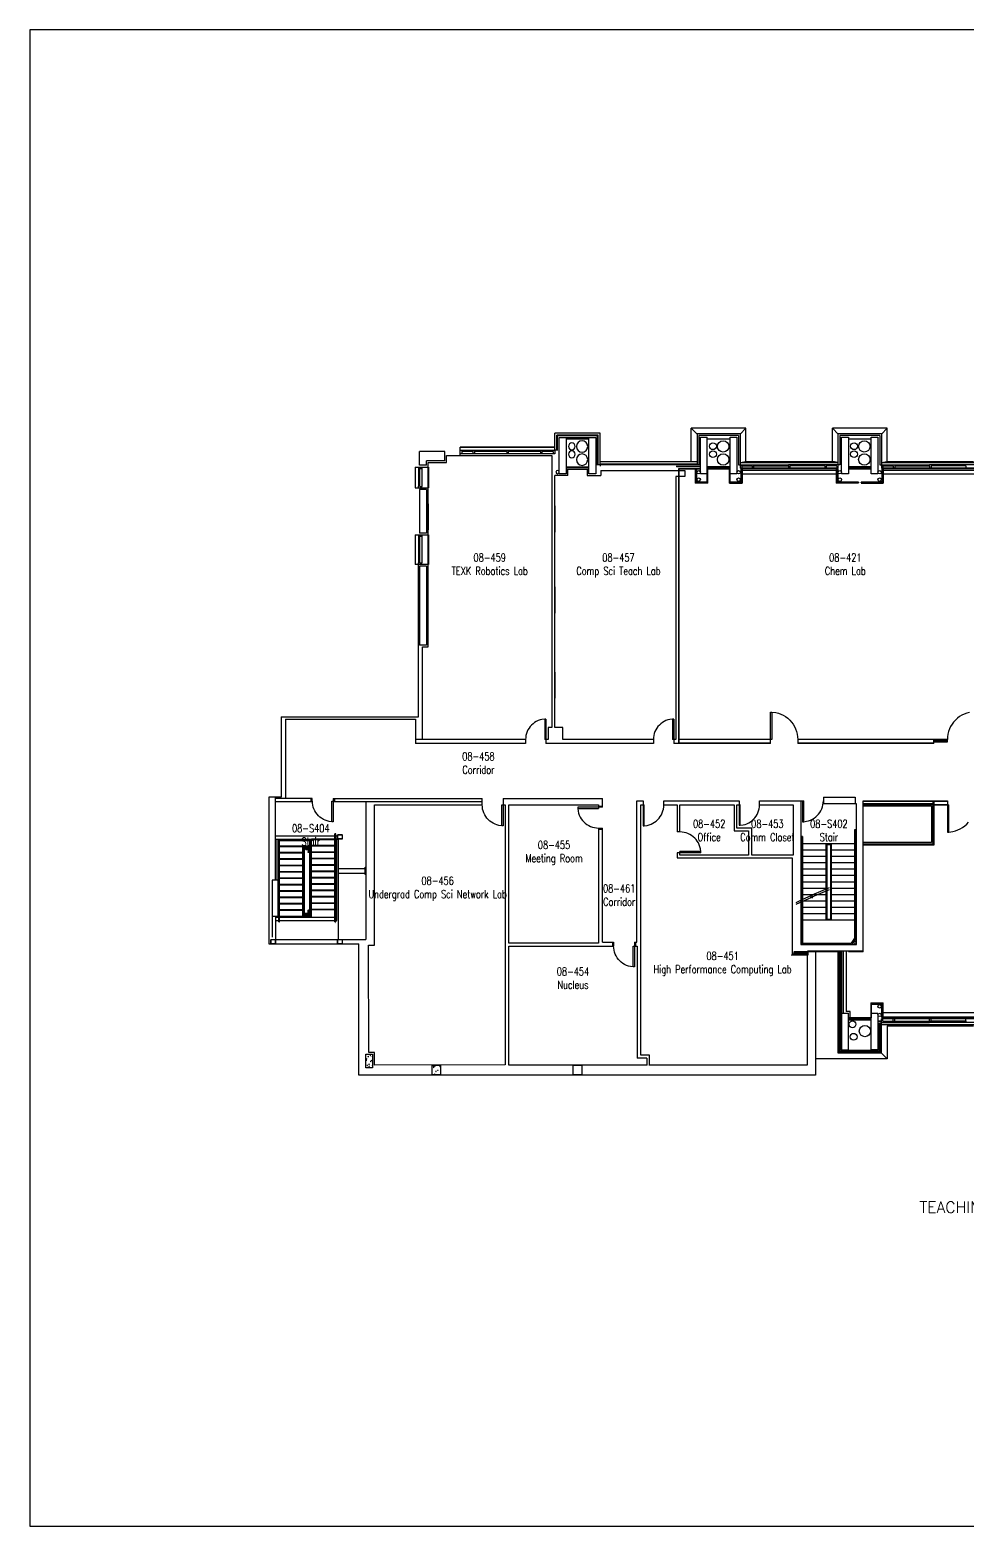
# Model space of a CAD drawing. Extents: x 11182 to 734459, y -1391328 to 152085.
# Drawn here: x 517676 to 558848, y -875369 to -809666 of the extents above; entities that cross this region are included whole.
import ezdxf
from ezdxf.enums import TextEntityAlignment as Align

# ---------------------------------------------------------------- set-up
doc = ezdxf.new("R2010")
doc.units = 0
doc.header["$LTSCALE"] = 500
doc.header["$MEASUREMENT"] = 0
doc.layers.add('0_Defpoints', color=106, linetype='CONTINUOUS', plot=False)
for name, color, linetype in [('0_room_data', 7, 'CONTINUOUS'), ('0_text', 7, 'CONTINUOUS'), ('1_Wall_Exist', 251, 'CONTINUOUS'), ('3_Text', 7, 'CONTINUOUS')]:
    doc.layers.add(name, color=color, linetype=linetype)
doc.styles.add('1_200', font='simplex.shx', dxfattribs={"width": 0.75, "height": 460})
doc.styles.get("Standard").update_dxf_attribs({"font": 'ROMANS', "height": 200})

# ---------------------------------------------------------------- blocks, each defined once
blk = doc.blocks.new('room_data')
at = {"layer": '3_Text', "style": '1_200', "width": 0.75}
for tag, p in [('ROOMNUM', (0, 0)), ('ROOMUSE', (0, -575))]:
    blk.add_attdef(tag, text='', height=345, dxfattribs=at).set_placement(p, align=Align.MIDDLE_CENTER)

msp = doc.modelspace()

# ---------------------------------------------------------------- linework, layer by layer
at = {"layer": '0_Defpoints'}
msp.add_lwpolyline([(517676, -809666), (517676, -875369), (619216, -875369), (619216, -809666)], close=True, dxfattribs=at)
at = {"layer": '1_Wall_Exist'}
for p, q in [((546733, -828617), (546733, -827162)), ((549133, -827162), (546733, -827162)), ((546733, -827162), (546983, -827412)), ((549133, -827162), (548883, -827412)), ((549133, -828617), (549133, -827162)), ((552933, -828617), (552933, -827162)), ((555333, -827162), (552933, -827162)), ((552933, -827162), (553183, -827412)), ((555333, -827162), (555083, -827412)), ((555333, -828617), (555333, -827162)), ((540733, -828131), (540733, -827372)), ((542733, -827372), (540733, -827372)), ((540823, -828110), (540823, -827462)), ((542643, -827462), (540823, -827462)), ((542608, -827487), (540858, -827487)), ((540858, -828135), (540858, -827487)), ((540933, -827562), (542533, -827562)), ((540933, -829162), (540933, -827562)), ((541233, -827562), (541233, -829162)), ((542233, -827637), (541233, -827637)), ((542233, -829162), (542233, -827562)), ((542533, -827562), (542533, -829162)), ((542608, -828777), (542608, -827487)), ((542643, -828752), (542643, -827462)), ((542733, -828771), (542733, -827372)), ((548883, -827405), (546983, -827405)), ((546983, -827405), (546983, -828765)), ((548808, -827480), (547058, -827480)), ((547058, -827480), (547058, -828765)), ((547133, -829155), (547133, -827555)), ((547133, -827555), (547433, -827555)), ((547433, -829553), (547433, -827555)), ((547433, -827630), (548433, -827630)), ((548433, -827555), (548733, -827555)), ((548433, -829553), (548433, -827555)), ((548733, -827555), (548733, -829155)), ((548808, -827480), (548808, -828765)), ((548883, -827405), (548883, -828917)), ((555083, -827405), (553183, -827405)), ((553183, -828917), (553183, -827405)), ((555008, -827480), (553258, -827480)), ((553258, -827480), (553258, -828765)), ((553333, -829155), (553333, -827555)), ((553333, -827555), (553633, -827555)), ((553633, -827555), (553633, -829155)), ((553633, -827630), (554633, -827630)), ((554633, -829155), (554633, -827555)), ((554633, -827555), (554933, -827555)), ((554933, -827555), (554933, -829155)), ((555008, -827480), (555008, -828765)), ((555083, -827405), (555083, -828917)), ((534798, -828784), (534798, -828184)), ((535898, -828184), (534798, -828184)), ((535898, -828584), (535898, -828184)), ((535975, -828661), (535975, -828362)), ((535975, -828362), (540609, -828362)), ((536583, -828368), (536583, -827984)), ((536583, -827984), (540733, -827984)), ((540733, -827994), (536583, -827994)), ((540667, -828131), (536583, -828131)), ((540733, -828283), (536583, -828283)), ((540609, -828368), (536583, -828368)), ((536649, -828131), (536649, -828283)), ((537149, -828156), (536649, -828156)), ((537149, -828181), (536649, -828181)), ((537149, -828283), (537149, -828131)), ((537214, -828131), (537214, -828283)), ((538624, -828156), (537214, -828156)), ((538624, -828181), (537214, -828181)), ((538624, -828194), (538624, -828131)), ((538627, -828194), (538624, -828194)), ((538627, -828194), (538627, -828283)), ((538690, -828131), (538690, -828283)), ((540101, -828156), (538690, -828156)), ((540101, -828181), (538690, -828181)), ((540099, -828156), (540101, -828143)), ((540101, -828194), (540099, -828181)), ((540101, -828194), (540101, -828131)), ((540104, -828194), (540101, -828194)), ((540104, -828194), (540104, -828283)), ((540167, -828131), (540167, -828283)), ((540667, -828156), (540167, -828156)), ((540667, -828181), (540167, -828181)), ((540609, -828362), (540609, -840300)), ((540665, -828156), (540667, -828143)), ((540667, -828194), (540665, -828181)), ((540667, -828194), (540667, -828131)), ((540733, -828131), (540667, -828131)), ((540670, -828194), (540667, -828194)), ((540670, -828194), (540670, -828283)), ((540733, -828110), (540823, -828110)), ((540733, -828131), (540733, -828283)), ((534598, -828861), (535175, -828861)), ((534598, -828861), (534598, -829775)), ((534608, -828861), (534608, -829775)), ((534745, -828861), (534745, -829708)), ((534808, -828927), (534745, -828927)), ((534770, -828927), (534770, -829708)), ((534795, -828927), (534795, -829708)), ((535098, -828784), (534798, -828784)), ((534808, -828924), (534808, -828927)), ((534808, -828924), (534897, -828924)), ((534897, -828861), (534897, -829711)), ((535898, -828584), (535098, -828584)), ((535098, -828784), (535098, -828584)), ((535174, -836755), (535175, -828661)), ((535174, -828861), (535174, -829775)), ((535175, -828661), (535975, -828661)), ((535180, -828861), (535175, -828861)), ((535180, -828861), (535180, -829775)), ((541233, -829162), (540933, -829162)), ((542233, -828862), (541233, -828862)), ((542233, -828887), (541233, -828887)), ((542233, -828951), (541233, -828951)), ((542233, -828967), (541233, -828967)), ((541306, -829235), (541306, -828967)), ((542160, -828967), (542160, -829235)), ((542533, -829162), (542233, -829162)), ((542643, -828752), (542733, -828752)), ((542733, -828619), (546980, -828619)), ((542733, -828719), (546980, -828719)), ((542733, -828744), (547133, -828744)), ((542734, -828771), (542734, -828824)), ((542765, -829008), (542765, -829235)), ((542765, -829008), (546443, -829008)), ((546073, -828819), (547133, -828819)), ((546089, -828835), (547133, -828835)), ((546181, -840999), (546181, -828927)), ((546181, -828927), (547133, -828927)), ((546197, -840999), (546197, -828943)), ((546197, -828943), (547133, -828943)), ((546443, -829008), (546443, -829279)), ((546901, -828944), (546901, -829572)), ((546920, -828944), (546920, -829553)), ((546920, -828944), (546920, -828985)), ((546942, -828944), (546920, -828944)), ((546942, -828985), (546920, -828985)), ((546923, -828947), (546923, -828982)), ((546939, -828947), (546923, -828947)), ((546939, -828982), (546923, -828982)), ((546935, -828951), (546935, -828953)), ((546935, -828951), (546939, -828951)), ((546935, -828953), (546942, -828953)), ((546935, -828976), (546942, -828976)), ((546935, -828976), (546935, -828978)), ((546935, -828978), (546939, -828978)), ((546939, -828951), (546939, -828947)), ((546939, -828978), (546939, -828982)), ((546942, -828944), (546942, -829530)), ((546942, -828953), (546942, -828944)), ((546942, -828976), (546942, -828985)), ((546964, -828944), (546964, -829530)), ((547058, -828765), (546983, -828765)), ((547433, -829155), (547133, -829155)), ((548433, -828855), (547433, -828855)), ((548433, -828880), (547433, -828880)), ((548433, -828944), (547433, -828944)), ((548433, -828960), (547433, -828960)), ((547452, -829572), (547452, -828960)), ((548414, -829572), (548414, -828960)), ((548733, -829155), (548433, -829155)), ((548808, -828765), (550999, -828765)), ((548883, -828667), (549133, -828617)), ((548883, -828667), (553183, -828667)), ((551001, -828917), (548883, -828917)), ((548902, -828944), (548902, -829530)), ((548924, -828944), (548924, -829530)), ((548924, -828944), (548946, -828944)), ((548924, -828953), (548924, -828944)), ((548931, -828953), (548924, -828953)), ((548924, -828976), (548924, -828985)), ((548931, -828976), (548924, -828976)), ((548924, -828985), (548946, -828985)), ((548927, -828947), (548944, -828947)), ((548927, -828951), (548927, -828947)), ((548931, -828951), (548927, -828951)), ((548931, -828978), (548927, -828978)), ((548927, -828978), (548927, -828982)), ((548927, -828982), (548944, -828982)), ((548931, -828951), (548931, -828953)), ((548931, -828976), (548931, -828978)), ((548944, -828947), (548944, -828982)), ((548946, -828790), (549402, -828790)), ((548946, -828815), (549402, -828815)), ((548946, -828828), (548946, -828917)), ((548946, -828828), (548949, -828828)), ((548946, -828944), (548946, -829553)), ((553120, -828944), (548946, -828944)), ((548946, -828944), (548946, -828985)), ((548946, -829001), (553120, -829001)), ((548949, -828828), (548949, -828765)), ((548952, -828790), (548949, -828777)), ((548949, -828828), (548952, -828815)), ((548965, -828944), (548965, -829572)), ((548965, -829155), (553101, -829155)), ((549133, -828617), (552933, -828617)), ((549399, -828790), (549402, -828777)), ((549402, -828828), (549399, -828815)), ((549402, -828828), (549402, -828765)), ((549404, -828828), (549402, -828828)), ((549404, -828828), (549404, -828917)), ((549468, -828765), (549468, -828917)), ((549468, -828790), (550999, -828790)), ((549468, -828815), (550999, -828815)), ((550996, -828790), (550999, -828777)), ((550999, -828828), (550996, -828815)), ((551065, -828765), (550999, -828765)), ((550999, -828828), (550999, -828765)), ((551002, -828828), (550999, -828828)), ((551002, -828828), (551002, -828917)), ((553183, -828917), (551002, -828917)), ((551065, -828765), (551065, -828917)), ((553258, -828765), (551067, -828765)), ((552596, -828790), (551067, -828790)), ((552596, -828815), (551067, -828815)), ((552594, -828790), (552596, -828777)), ((552596, -828828), (552594, -828815)), ((552596, -828828), (552596, -828765)), ((552599, -828828), (552596, -828828)), ((552599, -828828), (552599, -828917)), ((552662, -828765), (552662, -828917)), ((553117, -828790), (552662, -828790)), ((553117, -828815), (552662, -828815)), ((553183, -828667), (552933, -828617)), ((553101, -828944), (553101, -829572)), ((553115, -828790), (553117, -828777)), ((553117, -828828), (553115, -828815)), ((553117, -828828), (553117, -828765)), ((553120, -828828), (553117, -828828)), ((553120, -828828), (553120, -828917)), ((553120, -828944), (553120, -829553)), ((553142, -828944), (553120, -828944)), ((553120, -828944), (553120, -828985)), ((553142, -828985), (553120, -828985)), ((553139, -828947), (553123, -828947)), ((553123, -828947), (553123, -828982)), ((553139, -828982), (553123, -828982)), ((553135, -828951), (553139, -828951)), ((553135, -828951), (553135, -828953)), ((553135, -828953), (553142, -828953)), ((553135, -828976), (553142, -828976)), ((553135, -828976), (553135, -828978)), ((553135, -828978), (553139, -828978)), ((553139, -828951), (553139, -828947)), ((553139, -828978), (553139, -828982)), ((553142, -828944), (553142, -829530)), ((553142, -828953), (553142, -828944)), ((553142, -828976), (553142, -828985)), ((553164, -828944), (553164, -829530)), ((553633, -829155), (553333, -829155)), ((554633, -828855), (553633, -828855)), ((554633, -828880), (553633, -828880)), ((554633, -828944), (553633, -828944)), ((554633, -828960), (553633, -828960)), ((554933, -829155), (554633, -829155)), ((555008, -828765), (557199, -828765)), ((555083, -828667), (555333, -828617)), ((555083, -828667), (559383, -828667)), ((557201, -828917), (555083, -828917)), ((555102, -828944), (555102, -829530)), ((555124, -828944), (555124, -829530)), ((555124, -828953), (555124, -828944)), ((555124, -828944), (555146, -828944)), ((555131, -828953), (555124, -828953)), ((555124, -828976), (555124, -828985)), ((555131, -828976), (555124, -828976)), ((555124, -828985), (555146, -828985)), ((555127, -828947), (555144, -828947)), ((555127, -828951), (555127, -828947)), ((555131, -828951), (555127, -828951)), ((555131, -828978), (555127, -828978)), ((555127, -828978), (555127, -828982)), ((555127, -828982), (555144, -828982)), ((555131, -828951), (555131, -828953)), ((555131, -828976), (555131, -828978)), ((555144, -828947), (555144, -828982)), ((555146, -828790), (555602, -828790)), ((555146, -828815), (555602, -828815)), ((555146, -828828), (555146, -828917)), ((555146, -828828), (555149, -828828)), ((555146, -828944), (555146, -829553)), ((559320, -828944), (555146, -828944)), ((555146, -828944), (555146, -828985)), ((555146, -829001), (559320, -829001)), ((555149, -828828), (555149, -828765)), ((555152, -828790), (555149, -828777)), ((555149, -828828), (555152, -828815)), ((555165, -828944), (555165, -829572)), ((555165, -829155), (559301, -829155)), ((555333, -828617), (559133, -828617)), ((555599, -828790), (555602, -828777)), ((555602, -828828), (555599, -828815)), ((555602, -828828), (555602, -828765)), ((555604, -828828), (555602, -828828)), ((555604, -828828), (555604, -828917)), ((555668, -828765), (555668, -828917)), ((555668, -828790), (557199, -828790)), ((555668, -828815), (557199, -828815)), ((557196, -828790), (557199, -828777)), ((557199, -828828), (557196, -828815)), ((557265, -828765), (557199, -828765)), ((557199, -828828), (557199, -828765)), ((557202, -828828), (557199, -828828)), ((557202, -828828), (557202, -828917)), ((559383, -828917), (557202, -828917)), ((557265, -828765), (557265, -828917)), ((559458, -828765), (557267, -828765)), ((558796, -828790), (557267, -828790)), ((558796, -828815), (557267, -828815)), ((558794, -828790), (558796, -828777)), ((558796, -828828), (558794, -828815)), ((558796, -828828), (558796, -828765)), ((558799, -828828), (558796, -828828)), ((558799, -828828), (558799, -828917)), ((534598, -829775), (535180, -829775)), ((534744, -829774), (534744, -829708)), ((534808, -829708), (534744, -829708)), ((534746, -829774), (534898, -829774)), ((534808, -829711), (534808, -829708)), ((534808, -829711), (534896, -829711)), ((534896, -829774), (534896, -829711)), ((541306, -829235), (540733, -829235)), ((540733, -840300), (540735, -829235)), ((542160, -829235), (542765, -829235)), ((546443, -829279), (546060, -829280)), ((546060, -829280), (546060, -840824)), ((547452, -829572), (546901, -829572)), ((546920, -829489), (546920, -829553)), ((546942, -829489), (546920, -829489)), ((546920, -829508), (547433, -829508)), ((546942, -829530), (546920, -829530)), ((547433, -829553), (546920, -829553)), ((546961, -829553), (546920, -829553)), ((546923, -829492), (546923, -829528)), ((546939, -829492), (546923, -829492)), ((546939, -829528), (546923, -829528)), ((546927, -829533), (546923, -829533)), ((546923, -829533), (546923, -829550)), ((546958, -829550), (546923, -829550)), ((546927, -829537), (546927, -829533)), ((546929, -829537), (546927, -829537)), ((546929, -829530), (547424, -829530)), ((546929, -829537), (546929, -829530)), ((546935, -829496), (546935, -829499)), ((546935, -829496), (546939, -829496)), ((546935, -829499), (546942, -829499)), ((546935, -829521), (546942, -829521)), ((546935, -829521), (546935, -829523)), ((546935, -829523), (546939, -829523)), ((546939, -829496), (546939, -829492)), ((546939, -829523), (546939, -829528)), ((546942, -829499), (546942, -829489)), ((546942, -829521), (546942, -829530)), ((546952, -829530), (546961, -829530)), ((546952, -829537), (546952, -829530)), ((546954, -829537), (546952, -829537)), ((546954, -829537), (546954, -829533)), ((546954, -829533), (546958, -829533)), ((546958, -829533), (546958, -829550)), ((546961, -829530), (546961, -829553)), ((547392, -829530), (547392, -829553)), ((547401, -829530), (547392, -829530)), ((547433, -829553), (547392, -829553)), ((547395, -829533), (547395, -829550)), ((547399, -829533), (547395, -829533)), ((547430, -829550), (547395, -829550)), ((547399, -829537), (547399, -829533)), ((547401, -829537), (547399, -829537)), ((547401, -829537), (547401, -829530)), ((547424, -829530), (547433, -829530)), ((547424, -829537), (547424, -829530)), ((547426, -829537), (547424, -829537)), ((547426, -829533), (547430, -829533)), ((547426, -829537), (547426, -829533)), ((547430, -829533), (547430, -829550)), ((547433, -829530), (547433, -829553)), ((548414, -829572), (548965, -829572)), ((548433, -829508), (548924, -829508)), ((548433, -829530), (548433, -829553)), ((548443, -829530), (548433, -829530)), ((548433, -829553), (548946, -829553)), ((548474, -829553), (548433, -829553)), ((548436, -829533), (548436, -829550)), ((548440, -829533), (548436, -829533)), ((548472, -829550), (548436, -829550)), ((548440, -829537), (548440, -829533)), ((548443, -829537), (548440, -829537)), ((548443, -829530), (548924, -829530)), ((548443, -829537), (548443, -829530)), ((548465, -829530), (548474, -829530)), ((548465, -829537), (548465, -829530)), ((548468, -829537), (548465, -829537)), ((548468, -829533), (548472, -829533)), ((548468, -829537), (548468, -829533)), ((548472, -829533), (548472, -829550)), ((548474, -829530), (548474, -829553)), ((548915, -829530), (548905, -829530)), ((548905, -829530), (548905, -829553)), ((548946, -829553), (548905, -829553)), ((548908, -829533), (548908, -829550)), ((548912, -829533), (548908, -829533)), ((548944, -829550), (548908, -829550)), ((548912, -829537), (548912, -829533)), ((548915, -829537), (548912, -829537)), ((548915, -829537), (548915, -829530)), ((548924, -829499), (548924, -829489)), ((548924, -829489), (548946, -829489)), ((548931, -829499), (548924, -829499)), ((548924, -829521), (548924, -829530)), ((548931, -829521), (548924, -829521)), ((548924, -829530), (548946, -829530)), ((548927, -829496), (548927, -829492)), ((548927, -829492), (548944, -829492)), ((548931, -829496), (548927, -829496)), ((548931, -829523), (548927, -829523)), ((548927, -829523), (548927, -829528)), ((548927, -829528), (548944, -829528)), ((548931, -829496), (548931, -829499)), ((548931, -829521), (548931, -829523)), ((548937, -829537), (548937, -829530)), ((548940, -829537), (548937, -829537)), ((548940, -829537), (548940, -829533)), ((548940, -829533), (548944, -829533)), ((548944, -829492), (548944, -829528)), ((548944, -829533), (548944, -829550)), ((548946, -829489), (548946, -829553)), ((554074, -829572), (553101, -829572)), ((553142, -829489), (553120, -829489)), ((553120, -829489), (553120, -829553)), ((553120, -829508), (554074, -829508)), ((553142, -829530), (553120, -829530)), ((554074, -829553), (553120, -829553)), ((553161, -829553), (553120, -829553)), ((553139, -829492), (553123, -829492)), ((553123, -829492), (553123, -829528)), ((553139, -829528), (553123, -829528)), ((553127, -829533), (553123, -829533)), ((553123, -829533), (553123, -829550)), ((553158, -829550), (553123, -829550)), ((553127, -829537), (553127, -829533)), ((553129, -829537), (553127, -829537)), ((553129, -829530), (554074, -829530)), ((553129, -829537), (553129, -829530)), ((553135, -829496), (553139, -829496)), ((553135, -829496), (553135, -829499)), ((553135, -829499), (553142, -829499)), ((553135, -829521), (553142, -829521)), ((553135, -829521), (553135, -829523)), ((553135, -829523), (553139, -829523)), ((553139, -829496), (553139, -829492)), ((553139, -829523), (553139, -829528)), ((553142, -829499), (553142, -829489)), ((553142, -829521), (553142, -829530)), ((553152, -829530), (553161, -829530)), ((553152, -829537), (553152, -829530)), ((553154, -829537), (553152, -829537)), ((553154, -829537), (553154, -829533)), ((553154, -829533), (553158, -829533)), ((553158, -829533), (553158, -829550)), ((553161, -829530), (553161, -829553)), ((553576, -829530), (553576, -829553)), ((553586, -829530), (553576, -829530)), ((553618, -829553), (553576, -829553)), ((553579, -829533), (553579, -829550)), ((553583, -829533), (553579, -829533)), ((553615, -829550), (553579, -829550)), ((553583, -829537), (553583, -829533)), ((553586, -829537), (553583, -829537)), ((553586, -829537), (553586, -829530)), ((553608, -829530), (553618, -829530)), ((553608, -829537), (553608, -829530)), ((553611, -829537), (553608, -829537)), ((553611, -829537), (553611, -829533)), ((553611, -829533), (553615, -829533)), ((553615, -829533), (553615, -829550)), ((553618, -829530), (553618, -829553)), ((554033, -829530), (554033, -829553)), ((554042, -829530), (554033, -829530)), ((554074, -829553), (554033, -829553)), ((554036, -829533), (554036, -829550)), ((554040, -829533), (554036, -829533)), ((554071, -829550), (554036, -829550)), ((554040, -829537), (554040, -829533)), ((554042, -829537), (554040, -829537)), ((554042, -829537), (554042, -829530)), ((554065, -829530), (554074, -829530)), ((554065, -829537), (554065, -829530)), ((554067, -829537), (554065, -829537)), ((554067, -829537), (554067, -829533)), ((554067, -829533), (554071, -829533)), ((554071, -829533), (554071, -829550)), ((554074, -829530), (554074, -829553)), ((554192, -829508), (555124, -829508)), ((554192, -829530), (555124, -829530)), ((554192, -829530), (554192, -829553)), ((554202, -829530), (554192, -829530)), ((554192, -829553), (555146, -829553)), ((554192, -829553), (554233, -829553)), ((554192, -829572), (555165, -829572)), ((554195, -829533), (554195, -829550)), ((554199, -829533), (554195, -829533)), ((554195, -829550), (554231, -829550)), ((554199, -829537), (554199, -829533)), ((554199, -829537), (554202, -829537)), ((554202, -829537), (554202, -829530)), ((554224, -829530), (554233, -829530)), ((554224, -829537), (554224, -829530)), ((554224, -829537), (554227, -829537)), ((554227, -829537), (554227, -829533)), ((554227, -829533), (554231, -829533)), ((554231, -829533), (554231, -829550)), ((554233, -829530), (554233, -829553)), ((554649, -829530), (554649, -829553)), ((554658, -829530), (554649, -829530)), ((554649, -829553), (554690, -829553)), ((554651, -829533), (554651, -829550)), ((554656, -829533), (554651, -829533)), ((554651, -829550), (554687, -829550)), ((554656, -829537), (554656, -829533)), ((554656, -829537), (554658, -829537)), ((554658, -829537), (554658, -829530)), ((554680, -829530), (554690, -829530)), ((554680, -829537), (554680, -829530)), ((554680, -829537), (554683, -829537)), ((554683, -829537), (554683, -829533)), ((554683, -829533), (554687, -829533)), ((554687, -829533), (554687, -829550)), ((554690, -829530), (554690, -829553)), ((555105, -829530), (555105, -829553)), ((555115, -829530), (555105, -829530)), ((555146, -829553), (555105, -829553)), ((555108, -829533), (555108, -829550)), ((555112, -829533), (555108, -829533)), ((555144, -829550), (555108, -829550)), ((555112, -829537), (555112, -829533)), ((555115, -829537), (555112, -829537)), ((555115, -829537), (555115, -829530)), ((555124, -829489), (555146, -829489)), ((555124, -829499), (555124, -829489)), ((555131, -829499), (555124, -829499)), ((555124, -829521), (555124, -829530)), ((555131, -829521), (555124, -829521)), ((555124, -829530), (555146, -829530)), ((555127, -829492), (555144, -829492)), ((555127, -829496), (555127, -829492)), ((555131, -829496), (555127, -829496)), ((555131, -829523), (555127, -829523)), ((555127, -829523), (555127, -829528)), ((555127, -829528), (555144, -829528)), ((555131, -829496), (555131, -829499)), ((555131, -829521), (555131, -829523)), ((555137, -829537), (555137, -829530)), ((555140, -829537), (555137, -829537)), ((555140, -829533), (555144, -829533)), ((555140, -829537), (555140, -829533)), ((555144, -829492), (555144, -829528)), ((555144, -829533), (555144, -829550)), ((555146, -829489), (555146, -829553)), ((534797, -829852), (534798, -831764)), ((535097, -829852), (534797, -829852)), ((535097, -829852), (535098, -831764)), ((535165, -830475), (535165, -831619)), ((540733, -830571), (540733, -831715)), ((535098, -831764), (534798, -831764)), ((534597, -831841), (535180, -831841)), ((534597, -831841), (534597, -833135)), ((534607, -831841), (534607, -833135)), ((534744, -831841), (534744, -833068)), ((534808, -831907), (534744, -831907)), ((534769, -831907), (534769, -833068)), ((534794, -831907), (534794, -833068)), ((534808, -831904), (534808, -831907)), ((534808, -831904), (534896, -831904)), ((534896, -831841), (534896, -833071)), ((535174, -831841), (535174, -833135)), ((535180, -831841), (535180, -833135)), ((534744, -833134), (534744, -833068)), ((534807, -833068), (534744, -833068)), ((534807, -833071), (534807, -833068)), ((534807, -833071), (534896, -833071)), ((534896, -833134), (534896, -833071)), ((534597, -833135), (534607, -833135)), ((535180, -833135), (534608, -833135)), ((534747, -839828), (534747, -833135)), ((534798, -833212), (534798, -836678)), ((535098, -833212), (534798, -833212)), ((535098, -833212), (535098, -836678)), ((540733, -834129), (540733, -835273)), ((535098, -836678), (534798, -836678)), ((534922, -840824), (534922, -836755)), ((534922, -836755), (535174, -836755)), ((540733, -837871), (540733, -839015)), ((550208, -840999), (550208, -839621)), ((550208, -839621), (550264, -839621)), ((550264, -839621), (550442, -839645)), ((550264, -839621), (550264, -840821)), ((550442, -839645), (550556, -839673)), ((550556, -839673), (550667, -839713)), ((558835, -839673), (558724, -839713)), ((558949, -839645), (558835, -839673)), ((528721, -839828), (528721, -843364)), ((528721, -839828), (534747, -839828)), ((528910, -839930), (534613, -839930)), ((528910, -839930), (528910, -843411)), ((530249, -839931), (531858, -839931)), ((531902, -839931), (533108, -839931)), ((534613, -839930), (534613, -840999)), ((539603, -840328), (539558, -840403)), ((539655, -840257), (539603, -840328)), ((539714, -840192), (539655, -840257)), ((539779, -840133), (539714, -840192)), ((539850, -840081), (539779, -840133)), ((539924, -840036), (539850, -840081)), ((540004, -839999), (539924, -840036)), ((540087, -839969), (540004, -839999)), ((540171, -839948), (540087, -839969)), ((540296, -839930), (540171, -839948)), ((540346, -839930), (540296, -839930)), ((540296, -839930), (540296, -840824)), ((540346, -839930), (540346, -840999)), ((540609, -840300), (540446, -840300)), ((540446, -840300), (540446, -840824)), ((541094, -840300), (540733, -840300)), ((541094, -840824), (541094, -840300)), ((545217, -840328), (545172, -840403)), ((545269, -840257), (545217, -840328)), ((545328, -840192), (545269, -840257)), ((545393, -840133), (545328, -840192)), ((545464, -840081), (545393, -840133)), ((545538, -840036), (545464, -840081)), ((545618, -839999), (545538, -840036)), ((545701, -839969), (545618, -839999)), ((545785, -839948), (545701, -839969)), ((545910, -839930), (545785, -839948)), ((545960, -839930), (545910, -839930)), ((545910, -839930), (545910, -840824)), ((545960, -839930), (545960, -840999)), ((550667, -839713), (550774, -839763)), ((550774, -839763), (550874, -839824)), ((550874, -839824), (550969, -839894)), ((550969, -839894), (551056, -839973)), ((551056, -839973), (551135, -840060)), ((551135, -840060), (551205, -840155)), ((551205, -840155), (551266, -840256)), ((551266, -840256), (551316, -840362)), ((558125, -840256), (558075, -840362)), ((558186, -840155), (558125, -840256)), ((558256, -840060), (558186, -840155)), ((558335, -839973), (558256, -840060)), ((558422, -839894), (558335, -839973)), ((558517, -839824), (558422, -839894)), ((558617, -839763), (558517, -839824)), ((558724, -839713), (558617, -839763)), ((539452, -840824), (534613, -840824)), ((539457, -840737), (539452, -840824)), ((539452, -840824), (539452, -840999)), ((539470, -840650), (539457, -840737)), ((539491, -840565), (539470, -840650)), ((539521, -840482), (539491, -840565)), ((539558, -840403), (539521, -840482)), ((540446, -840824), (540296, -840824)), ((545066, -840824), (541094, -840824)), ((545071, -840737), (545066, -840824)), ((545066, -840824), (545066, -840999)), ((545084, -840650), (545071, -840737)), ((545105, -840565), (545084, -840650)), ((545135, -840482), (545105, -840565)), ((545172, -840403), (545135, -840482)), ((546060, -840824), (545910, -840824)), ((550208, -840986), (546181, -840986)), ((550264, -840821), (546197, -840821)), ((550208, -840834), (546197, -840834)), ((551316, -840362), (551356, -840473)), ((551356, -840473), (551384, -840587)), ((551384, -840587), (551401, -840704)), ((551401, -840704), (551408, -840821)), ((557383, -840821), (551408, -840821)), ((551408, -840821), (551408, -840999)), ((557383, -840834), (551408, -840834)), ((557383, -840986), (551408, -840986)), ((557383, -840999), (557383, -840821)), ((557383, -840821), (557383, -840935)), ((557433, -840821), (557383, -840821)), ((557383, -840935), (557433, -840935)), ((557433, -840935), (557433, -840821)), ((557933, -840821), (557433, -840821)), ((557433, -840878), (557933, -840878)), ((557433, -840935), (557933, -840935)), ((557933, -840821), (557933, -840935)), ((557983, -840821), (557933, -840821)), ((557933, -840935), (557983, -840935)), ((557989, -840704), (557983, -840821)), ((557983, -840935), (557983, -840821)), ((558007, -840587), (557989, -840704)), ((558035, -840473), (558007, -840587)), ((558075, -840362), (558035, -840473)), ((539452, -840999), (534613, -840999)), ((545066, -840999), (540346, -840999)), ((550208, -840999), (545960, -840999)), ((557383, -840999), (551408, -840999)), ((528168, -843364), (528168, -849805)), ((528721, -843364), (528168, -843364)), ((528466, -847006), (528466, -843364)), ((530079, -843411), (528466, -843411)), ((530079, -843563), (528466, -843563)), ((530017, -843411), (530017, -843563)), ((530079, -843563), (530079, -843411)), ((530089, -843617), (530084, -843528)), ((530102, -843706), (530089, -843617)), ((530947, -843528), (530998, -843528)), ((530947, -844442), (530947, -843528)), ((530998, -843411), (537547, -843411)), ((530998, -843411), (530998, -844442)), ((537547, -843563), (530998, -843563)), ((531060, -843411), (531060, -843563)), ((532433, -843563), (532433, -849603)), ((537547, -843701), (537547, -843411)), ((538461, -843411), (542833, -843411)), ((538461, -843411), (538461, -844615)), ((542833, -843801), (542833, -843411)), ((544333, -849724), (544333, -843523)), ((544333, -843523), (544611, -843523)), ((544611, -843523), (544611, -844615)), ((545526, -843523), (548833, -843523)), ((545526, -843701), (545526, -843523)), ((548833, -843523), (548833, -844594)), ((549727, -843523), (551670, -843523)), ((549727, -843701), (549727, -843523)), ((551543, -843523), (551543, -849826)), ((551619, -843523), (551619, -844437)), ((551670, -844437), (551670, -843523)), ((552516, -843701), (552529, -843612)), ((552529, -843612), (552534, -843523)), ((552534, -843356), (553933, -843356)), ((552534, -843356), (552534, -843656)), ((553933, -843356), (553933, -843656)), ((554283, -843517), (557983, -843517)), ((554283, -850151), (554283, -843517)), ((554283, -843530), (557983, -843530)), ((557347, -843513), (557347, -845420)), ((557372, -843513), (557372, -845445)), ((557388, -843513), (557388, -845461)), ((557983, -843517), (557983, -844892)), ((530124, -843793), (530102, -843706)), ((530154, -843878), (530124, -843793)), ((530192, -843959), (530154, -843878)), ((530238, -844036), (530192, -843959)), ((530292, -844108), (530238, -844036)), ((530352, -844175), (530292, -844108)), ((530419, -844235), (530352, -844175)), ((530490, -844288), (530419, -844235)), ((532810, -843701), (537547, -843701)), ((532810, -849862), (532810, -843701)), ((537552, -843790), (537547, -843701)), ((537565, -843879), (537552, -843790)), ((537587, -843966), (537565, -843879)), ((537617, -844050), (537587, -843966)), ((537656, -844132), (537617, -844050)), ((537702, -844209), (537656, -844132)), ((537755, -844280), (537702, -844209)), ((538411, -843701), (538561, -843701)), ((538411, -844615), (538411, -843701)), ((538561, -843701), (538561, -855118)), ((538711, -843701), (542655, -843701)), ((538711, -849778), (538711, -843701)), ((541741, -843801), (541741, -843851)), ((542833, -843801), (541741, -843801)), ((541741, -843851), (541759, -843979)), ((541741, -843851), (542655, -843851)), ((541759, -843979), (541781, -844066)), ((541781, -844066), (541811, -844151)), ((541811, -844151), (541849, -844232)), ((541849, -844232), (541895, -844308)), ((542655, -843701), (542655, -843851)), ((542655, -843751), (542833, -843751)), ((542744, -843801), (542744, -843740)), ((544511, -843701), (544662, -843701)), ((544511, -854695), (544511, -843701)), ((544662, -844615), (544662, -843701)), ((545318, -844280), (545371, -844209)), ((545371, -844209), (545417, -844132)), ((545417, -844132), (545456, -844050)), ((545456, -844050), (545486, -843966)), ((545486, -843966), (545508, -843879)), ((545508, -843879), (545521, -843790)), ((545521, -843790), (545526, -843701)), ((545526, -843701), (546111, -843701)), ((546111, -843701), (546111, -844886)), ((546235, -843701), (548609, -843701)), ((546235, -844886), (546235, -843701)), ((548609, -843701), (548609, -844840)), ((548733, -843701), (548833, -843701)), ((548733, -844716), (548733, -843701)), ((548883, -843701), (548833, -843701)), ((548883, -844594), (548883, -843701)), ((549465, -844332), (549524, -844267)), ((549524, -844267), (549576, -844197)), ((549576, -844197), (549621, -844122)), ((549621, -844122), (549659, -844042)), ((549659, -844042), (549688, -843960)), ((549688, -843960), (549709, -843875)), ((549709, -843875), (549722, -843788)), ((549722, -843788), (549727, -843701)), ((549727, -843701), (551205, -843701)), ((551205, -843701), (551205, -845901)), ((552127, -844283), (552199, -844229)), ((552199, -844229), (552266, -844169)), ((552266, -844169), (552326, -844102)), ((552326, -844102), (552379, -844030)), ((552379, -844030), (552425, -843954)), ((552425, -843954), (552464, -843872)), ((552464, -843872), (552494, -843788)), ((552494, -843788), (552516, -843701)), ((553983, -843656), (552534, -843656)), ((553983, -849826), (553983, -843656)), ((557347, -843651), (554283, -843651)), ((557347, -843667), (554283, -843667)), ((554283, -843678), (557983, -843678)), ((554283, -843691), (558040, -843691)), ((554283, -843692), (557347, -843692)), ((557283, -843756), (554283, -843756)), ((557283, -843756), (557283, -845356)), ((558040, -844892), (558040, -843691)), ((530567, -844334), (530490, -844288)), ((530648, -844373), (530567, -844334)), ((530733, -844403), (530648, -844373)), ((530820, -844425), (530733, -844403)), ((530947, -844442), (530820, -844425)), ((530998, -844442), (530947, -844442)), ((537815, -844347), (537755, -844280)), ((537882, -844407), (537815, -844347)), ((537954, -844461), (537882, -844407)), ((538030, -844507), (537954, -844461)), ((538111, -844545), (538030, -844507)), ((538196, -844575), (538111, -844545)), ((538283, -844597), (538196, -844575)), ((538411, -844615), (538283, -844597)), ((538461, -844615), (538411, -844615)), ((541895, -844308), (541949, -844380)), ((541949, -844380), (542009, -844447)), ((542009, -844447), (542076, -844507)), ((542076, -844507), (542147, -844560)), ((542147, -844560), (542224, -844606)), ((542224, -844606), (542306, -844645)), ((542306, -844645), (542390, -844675)), ((542390, -844675), (542477, -844697)), ((542477, -844697), (542566, -844710)), ((542566, -844710), (542655, -844715)), ((542655, -844716), (542655, -849778)), ((542655, -844716), (542833, -844716)), ((542655, -844766), (542833, -844766)), ((542833, -849724), (542833, -844716)), ((544611, -844615), (544662, -844615)), ((544662, -844615), (544790, -844597)), ((544790, -844597), (544877, -844575)), ((544877, -844575), (544962, -844545)), ((544962, -844545), (545043, -844507)), ((545043, -844507), (545119, -844461)), ((545119, -844461), (545191, -844407)), ((545191, -844407), (545258, -844347)), ((545258, -844347), (545318, -844280)), ((546235, -844886), (546111, -844886)), ((546325, -844891), (546235, -844886)), ((546414, -844904), (546325, -844891)), ((546501, -844926), (546414, -844904)), ((546585, -844956), (546501, -844926)), ((548609, -844840), (549243, -844840)), ((549393, -844716), (548733, -844716)), ((548833, -844594), (548883, -844594)), ((548883, -844594), (549008, -844577)), ((549008, -844577), (549093, -844555)), ((549093, -844555), (549175, -844526)), ((549175, -844526), (549255, -844488)), ((549243, -844840), (549243, -845901)), ((549255, -844488), (549330, -844443)), ((549330, -844443), (549400, -844391)), ((549393, -845901), (549393, -844716)), ((549400, -844391), (549465, -844332)), ((551619, -844437), (551670, -844437)), ((551670, -844437), (551798, -844419)), ((551798, -844419), (551885, -844397)), ((551885, -844397), (551969, -844367)), ((551969, -844367), (552051, -844329)), ((552051, -844329), (552127, -844283)), ((553903, -844791), (553903, -849552)), ((553983, -844791), (553903, -844791)), ((553943, -844791), (553943, -849592)), ((553943, -844831), (553983, -844831)), ((557983, -844892), (558040, -844892)), ((558040, -844892), (558218, -844868)), ((558218, -844868), (558332, -844840)), ((558332, -844840), (558443, -844800)), ((558443, -844800), (558549, -844749)), ((558549, -844749), (558650, -844689)), ((558650, -844689), (558744, -844619)), ((558744, -844619), (558831, -844540)), ((558831, -844540), (558911, -844452)), ((528466, -845055), (531195, -845055)), ((528466, -845207), (531195, -845207)), ((528489, -847006), (528489, -845207)), ((528564, -845207), (528564, -848618)), ((530039, -845234), (528564, -845234)), ((530039, -845274), (528564, -845274)), ((528606, -845513), (528564, -845513)), ((528606, -845538), (528564, -845538)), ((528606, -848833), (528606, -845273)), ((528646, -848833), (528646, -845273)), ((529979, -845513), (528646, -845513)), ((529664, -845538), (528646, -845538)), ((529664, -848593), (529664, -845513)), ((529684, -848548), (529684, -845560)), ((529704, -845540), (529979, -845540)), ((529724, -848548), (529724, -845578)), ((529724, -845580), (529979, -845580)), ((529780, -845635), (529724, -845593)), ((529739, -845538), (529739, -845513)), ((529795, -845621), (529741, -845580)), ((529923, -845626), (529979, -845583)), ((529979, -845234), (529979, -845207)), ((529979, -848593), (529979, -845274)), ((529999, -848548), (529999, -845274)), ((530039, -848548), (530039, -845234)), ((530054, -848593), (530054, -845207)), ((531154, -845208), (530054, -845208)), ((531154, -845233), (530054, -845233)), ((531154, -845488), (530054, -845488)), ((531154, -845513), (530054, -845513)), ((531073, -848833), (531073, -844964)), ((531113, -844964), (531073, -844964)), ((531113, -848833), (531113, -844964)), ((531154, -848775), (531154, -845207)), ((531195, -845190), (531195, -845021)), ((531206, -845190), (531206, -845021)), ((531212, -845004), (531381, -845004)), ((531212, -845015), (531381, -845015)), ((531381, -845196), (531212, -845196)), ((531381, -845207), (531212, -845207)), ((531229, -849603), (531229, -845207)), ((531387, -845021), (531387, -845190)), ((531398, -845021), (531398, -845190)), ((546666, -844995), (546585, -844956)), ((546743, -845041), (546666, -844995)), ((546815, -845094), (546743, -845041)), ((546882, -845154), (546815, -845094)), ((546942, -845221), (546882, -845154)), ((546995, -845293), (546942, -845221)), ((547042, -845369), (546995, -845293)), ((547080, -845450), (547042, -845369)), ((547110, -845535), (547080, -845450)), ((547132, -845622), (547110, -845535)), ((551623, -845091), (551543, -845091)), ((551543, -845131), (551583, -845131)), ((551543, -845391), (551583, -845391)), ((551583, -845091), (551583, -849811)), ((551623, -845091), (551623, -849771)), ((551623, -845391), (553903, -845391)), ((552643, -845391), (552643, -848751)), ((552683, -845431), (552683, -848711)), ((552683, -845431), (552843, -845431)), ((552843, -845431), (552843, -848711)), ((552883, -845391), (552883, -848751)), ((553903, -845091), (553943, -845091)), ((553943, -845391), (553983, -845391)), ((557283, -845356), (554283, -845356)), ((557347, -845420), (554283, -845420)), ((557372, -845445), (554283, -845445)), ((557388, -845461), (554283, -845461)), ((528606, -845793), (528564, -845793)), ((528606, -845818), (528564, -845818)), ((528606, -846073), (528564, -846073)), ((528606, -846098), (528564, -846098)), ((529664, -845793), (528646, -845793)), ((529664, -845818), (528646, -845818)), ((529664, -846073), (528646, -846073)), ((529664, -846098), (528646, -846098)), ((529739, -848593), (529739, -845604)), ((529799, -845620), (529899, -845620)), ((529799, -845660), (529879, -845660)), ((529899, -845680), (529899, -845775)), ((529935, -845642), (529979, -845608)), ((529939, -845660), (529939, -845775)), ((531154, -845768), (530054, -845768)), ((531154, -845793), (530054, -845793)), ((531154, -846048), (530054, -846048)), ((531154, -846073), (530054, -846073)), ((546111, -845801), (546111, -846025)), ((547150, -845801), (546111, -845801)), ((546111, -846025), (551166, -846025)), ((546235, -845901), (546235, -845750)), ((547150, -845750), (546235, -845750)), ((549243, -845901), (546235, -845901)), ((547150, -845750), (547132, -845622)), ((547150, -845801), (547150, -845750)), ((551205, -845901), (549393, -845901)), ((551166, -846025), (551166, -850235)), ((551543, -845671), (551583, -845671)), ((551543, -845951), (551583, -845951)), ((551543, -846231), (551583, -846231)), ((551623, -845671), (552643, -845671)), ((551623, -845951), (552643, -845951)), ((551623, -846231), (552643, -846231)), ((552883, -845671), (553903, -845671)), ((552883, -845951), (553903, -845951)), ((552883, -846231), (553903, -846231)), ((553943, -845671), (553983, -845671)), ((553943, -845951), (553983, -845951)), ((553943, -846231), (553983, -846231)), ((528606, -846353), (528564, -846353)), ((528606, -846378), (528564, -846378)), ((528606, -846633), (528564, -846633)), ((528606, -846658), (528564, -846658)), ((529664, -846353), (528646, -846353)), ((529664, -846378), (528646, -846378)), ((529664, -846633), (528646, -846633)), ((529664, -846658), (528646, -846658)), ((531154, -846328), (530054, -846328)), ((531154, -846353), (530054, -846353)), ((531154, -846608), (530054, -846608)), ((531154, -846633), (530054, -846633)), ((531154, -846888), (530054, -846888)), ((531229, -846491), (532408, -846491)), ((531229, -846694), (532408, -846694)), ((532408, -846757), (532408, -846433)), ((532408, -846433), (532433, -846433)), ((532433, -846757), (532408, -846757)), ((551543, -846511), (551583, -846511)), ((551543, -846791), (551583, -846791)), ((551623, -846511), (552643, -846511)), ((551623, -846791), (552643, -846791)), ((552883, -846511), (553903, -846511)), ((552883, -846791), (553903, -846791)), ((553943, -846511), (553983, -846511)), ((553943, -846791), (553983, -846791)), ((528564, -847006), (528320, -847006)), ((528320, -847006), (528320, -849506)), ((528606, -846913), (528564, -846913)), ((528606, -846938), (528564, -846938)), ((528606, -847193), (528564, -847193)), ((528606, -847218), (528564, -847218)), ((528606, -847473), (528564, -847473)), ((528606, -847498), (528564, -847498)), ((529664, -846913), (528646, -846913)), ((529664, -846938), (528646, -846938)), ((529664, -847193), (528646, -847193)), ((529664, -847218), (528646, -847218)), ((529664, -847473), (528646, -847473)), ((529664, -847498), (528646, -847498)), ((531154, -846913), (530054, -846913)), ((531154, -847168), (530054, -847168)), ((531154, -847193), (530054, -847193)), ((531154, -847448), (530054, -847448)), ((531154, -847473), (530054, -847473)), ((551543, -847071), (551583, -847071)), ((551543, -847351), (551583, -847351)), ((551623, -847071), (552643, -847071)), ((551623, -847351), (552643, -847351)), ((552788, -847341), (552034, -847669)), ((552788, -847424), (552034, -847752)), ((552883, -847071), (553903, -847071)), ((552883, -847351), (553903, -847351)), ((553943, -847071), (553983, -847071)), ((553943, -847351), (553983, -847351)), ((528606, -847753), (528564, -847753)), ((528606, -847778), (528564, -847778)), ((528606, -848033), (528564, -848033)), ((528606, -848058), (528564, -848058)), ((529664, -847753), (528646, -847753)), ((529664, -847778), (528646, -847778)), ((529664, -848033), (528646, -848033)), ((529664, -848058), (528646, -848058)), ((531154, -847728), (530054, -847728)), ((531154, -847753), (530054, -847753)), ((531073, -848008), (530054, -848008)), ((531073, -848033), (530054, -848033)), ((531154, -848008), (531113, -848008)), ((531154, -848033), (531113, -848033)), ((551623, -847859), (551318, -847995)), ((551623, -847941), (551318, -848078)), ((551543, -847631), (551583, -847631)), ((551543, -847911), (551583, -847911)), ((551543, -848191), (551583, -848191)), ((551623, -847631), (552643, -847631)), ((551986, -847697), (551623, -847859)), ((551986, -847780), (551623, -847941)), ((551623, -847911), (552643, -847911)), ((551623, -848191), (552643, -848191)), ((552058, -847718), (551964, -847651)), ((551964, -847651), (551986, -847697)), ((552058, -847800), (551964, -847733)), ((551964, -847733), (551986, -847780)), ((552034, -847669), (552058, -847718)), ((552034, -847752), (552058, -847800)), ((552883, -847631), (553903, -847631)), ((552883, -848191), (553903, -848191)), ((552884, -847911), (553903, -847911)), ((553943, -847631), (553983, -847631)), ((553943, -847911), (553983, -847911)), ((553943, -848191), (553983, -848191)), ((530054, -848593), (528320, -848593)), ((528466, -848593), (528466, -849789)), ((528466, -848623), (531154, -848623)), ((528466, -848775), (531154, -848775)), ((528606, -848313), (528564, -848313)), ((528606, -848338), (528564, -848338)), ((529664, -848618), (528564, -848618)), ((528606, -848833), (528646, -848833)), ((529664, -848313), (528646, -848313)), ((529664, -848338), (528646, -848338)), ((529704, -848568), (530019, -848568)), ((529780, -848473), (529724, -848516)), ((529724, -848528), (529999, -848528)), ((529795, -848487), (529741, -848528)), ((529799, -848448), (529879, -848448)), ((529799, -848488), (529899, -848488)), ((529899, -848428), (529899, -848334)), ((529923, -848482), (529983, -848528)), ((529935, -848467), (529999, -848516)), ((529939, -848448), (529939, -848334)), ((531073, -848288), (530054, -848288)), ((531073, -848313), (530054, -848313)), ((531073, -848833), (531113, -848833)), ((531154, -848288), (531113, -848288)), ((531154, -848313), (531113, -848313)), ((551543, -848471), (551583, -848471)), ((551543, -848751), (551583, -848751)), ((551623, -848471), (552643, -848471)), ((551623, -848751), (553903, -848751)), ((552683, -848711), (552843, -848711)), ((552883, -848471), (553903, -848471)), ((553943, -848471), (553983, -848471)), ((553943, -848751), (553983, -848751)), ((531113, -848893), (531113, -848893)), ((528168, -849805), (532119, -849805)), ((528263, -849789), (528263, -849620)), ((528274, -849789), (528274, -849620)), ((528280, -849603), (532433, -849603)), ((528280, -849613), (528449, -849613)), ((528449, -849795), (528280, -849795)), ((528455, -849620), (528455, -849789)), ((531195, -849789), (531195, -849620)), ((531206, -849789), (531206, -849620)), ((531212, -849613), (531381, -849613)), ((531381, -849795), (531212, -849795)), ((531387, -849620), (531387, -849789)), ((531398, -849620), (531398, -849789)), ((532126, -855562), (532119, -849805)), ((532563, -854572), (532557, -849862)), ((532557, -849862), (532810, -849862)), ((542655, -849778), (538711, -849778)), ((538711, -849902), (543318, -849902)), ((538711, -855123), (538711, -849902)), ((542833, -849724), (543318, -849724)), ((543268, -849724), (543268, -849902)), ((543318, -849724), (543318, -849902)), ((543324, -849991), (543319, -849902)), ((543337, -850080), (543324, -849991)), ((543359, -850167), (543337, -850080)), ((543389, -850252), (543359, -850167)), ((544183, -849902), (544361, -849902)), ((544183, -850816), (544183, -849902)), ((544233, -849724), (544333, -849724)), ((544233, -849724), (544233, -850816)), ((544283, -849724), (544283, -849902)), ((544361, -849902), (544361, -854819)), ((551218, -850176), (551868, -850176)), ((553308, -850151), (551243, -850151)), ((551543, -849826), (553983, -849826)), ((551583, -849811), (553792, -849811)), ((551623, -849771), (553752, -849771)), ((554283, -850126), (551833, -850126)), ((551868, -850276), (551868, -850176)), ((552195, -850151), (552195, -855562)), ((553183, -854602), (553183, -850151)), ((553233, -854552), (553233, -850151)), ((553258, -854527), (553258, -850151)), ((553308, -850151), (553308, -854470)), ((553333, -850126), (553333, -854056)), ((553408, -850151), (553408, -852848)), ((553532, -850151), (553532, -852775)), ((554283, -850151), (553634, -850151)), ((553903, -849552), (553752, -849771)), ((553943, -849592), (553792, -849811)), ((543428, -850333), (543389, -850252)), ((543474, -850410), (543428, -850333)), ((543527, -850482), (543474, -850410)), ((543587, -850549), (543527, -850482)), ((543654, -850609), (543587, -850549)), ((543726, -850662), (543654, -850609)), ((543802, -850708), (543726, -850662)), ((543883, -850747), (543802, -850708)), ((543968, -850777), (543883, -850747)), ((544055, -850799), (543968, -850777)), ((544183, -850816), (544055, -850799)), ((544233, -850816), (544183, -850816)), ((551118, -850276), (551868, -850276)), ((551166, -850235), (551816, -850235)), ((551816, -850235), (551816, -855127)), ((553710, -852775), (553532, -852775)), ((553710, -853070), (553710, -852775)), ((554614, -852392), (555166, -852392)), ((554614, -852392), (554614, -853047)), ((554633, -852411), (555147, -852411)), ((554633, -852411), (554633, -853047)), ((554675, -852411), (554633, -852411)), ((554633, -852434), (554633, -852411)), ((554643, -852434), (554633, -852434)), ((554633, -852456), (555124, -852456)), ((554672, -852414), (554636, -852414)), ((554636, -852431), (554636, -852414)), ((554640, -852431), (554636, -852431)), ((554640, -852426), (554640, -852431)), ((554643, -852426), (554640, -852426)), ((554643, -852426), (554643, -852434)), ((554643, -852434), (555124, -852434)), ((554668, -852426), (554665, -852426)), ((554665, -852426), (554665, -852434)), ((554665, -852434), (554675, -852434)), ((554668, -852426), (554668, -852431)), ((554668, -852431), (554672, -852431)), ((554672, -852431), (554672, -852414)), ((554675, -852434), (554675, -852411)), ((555102, -853020), (555102, -852434)), ((555105, -852434), (555105, -852411)), ((555147, -852411), (555105, -852411)), ((555115, -852434), (555105, -852434)), ((555108, -852431), (555108, -852414)), ((555144, -852414), (555108, -852414)), ((555112, -852431), (555108, -852431)), ((555112, -852426), (555112, -852431)), ((555115, -852426), (555112, -852426)), ((555115, -852426), (555115, -852434)), ((555124, -853020), (555124, -852434)), ((555124, -852434), (555147, -852434)), ((555124, -852443), (555124, -852434)), ((555131, -852443), (555124, -852443)), ((555124, -852465), (555124, -852475)), ((555131, -852465), (555124, -852465)), ((555124, -852475), (555147, -852475)), ((555127, -852436), (555144, -852436)), ((555127, -852440), (555127, -852436)), ((555131, -852440), (555127, -852440)), ((555127, -852468), (555127, -852472)), ((555131, -852468), (555127, -852468)), ((555127, -852472), (555144, -852472)), ((555131, -852443), (555131, -852440)), ((555131, -852468), (555131, -852465)), ((555137, -852426), (555137, -852434)), ((555140, -852426), (555137, -852426)), ((555140, -852426), (555140, -852431)), ((555140, -852431), (555144, -852431)), ((555144, -852431), (555144, -852414)), ((555144, -852472), (555144, -852436)), ((555147, -853020), (555147, -852411)), ((555147, -852475), (555147, -852411)), ((555166, -853020), (555166, -852392)), ((555166, -852815), (559301, -852815)), ((553333, -852852), (553333, -854458)), ((553333, -852852), (553633, -852852)), ((553633, -854458), (553633, -852852)), ((554633, -853053), (553633, -853053)), ((554633, -853069), (553633, -853069)), ((554633, -853094), (553633, -853094)), ((554633, -853133), (553633, -853133)), ((554633, -853158), (553633, -853158)), ((554633, -854458), (554633, -852852)), ((554933, -852859), (554633, -852859)), ((554933, -852859), (554933, -854458)), ((554933, -853180), (555070, -853180)), ((554933, -853196), (555070, -853196)), ((554958, -853271), (554958, -854470)), ((555008, -854527), (555008, -853271)), ((555008, -853271), (555070, -853271)), ((555033, -854552), (555033, -853296)), ((555033, -853296), (555083, -853296)), ((555083, -853012), (559383, -853012)), ((559383, -853070), (555083, -853070)), ((555083, -854602), (555083, -853097)), ((557201, -853097), (555083, -853097)), ((555083, -853249), (557199, -853249)), ((555083, -853346), (559383, -853346)), ((555084, -854581), (555084, -853394)), ((555124, -852988), (555124, -852979)), ((555124, -852979), (555147, -852979)), ((555131, -852988), (555124, -852988)), ((555124, -853010), (555124, -853020)), ((555131, -853010), (555124, -853010)), ((555124, -853020), (555147, -853020)), ((555127, -852981), (555144, -852981)), ((555127, -852986), (555127, -852981)), ((555131, -852986), (555127, -852986)), ((555131, -853013), (555127, -853013)), ((555127, -853013), (555127, -853017)), ((555127, -853017), (555144, -853017)), ((555131, -852988), (555131, -852986)), ((555131, -853013), (555131, -853010)), ((555144, -853017), (555144, -852981)), ((555146, -853186), (555146, -853097)), ((555146, -853186), (555149, -853186)), ((555146, -853198), (555602, -853198)), ((555146, -853224), (555602, -853224)), ((555147, -853020), (555147, -852979)), ((555149, -853186), (555149, -853249)), ((555149, -853186), (555152, -853198)), ((555152, -853224), (555149, -853236)), ((555333, -853396), (559133, -853396)), ((555333, -853396), (555333, -854852)), ((555602, -853186), (555599, -853198)), ((555599, -853224), (555602, -853236)), ((555602, -853186), (555602, -853249)), ((555604, -853186), (555602, -853186)), ((555604, -853186), (555604, -853097)), ((555668, -853249), (555668, -853097)), ((555668, -853198), (557199, -853198)), ((555668, -853224), (557199, -853224)), ((557199, -853186), (557196, -853198)), ((557196, -853224), (557199, -853236)), ((557199, -853186), (557199, -853249)), ((557202, -853186), (557199, -853186)), ((557265, -853249), (557199, -853249)), ((559383, -853097), (557202, -853097)), ((557202, -853186), (557202, -853097)), ((557265, -853249), (557265, -853097)), ((558796, -853198), (557267, -853198)), ((558796, -853224), (557267, -853224)), ((559383, -853249), (557267, -853249)), ((558796, -853186), (558794, -853198)), ((558794, -853224), (558796, -853236)), ((558796, -853186), (558796, -853249)), ((558799, -853186), (558796, -853186)), ((558799, -853186), (558799, -853097)), ((532433, -854649), (532733, -854649)), ((532433, -855249), (532433, -854649)), ((532522, -854751), (532545, -854727)), ((532522, -854751), (532548, -854756)), ((532548, -854755), (532545, -854727)), ((532810, -854572), (532563, -854572)), ((532626, -854704), (532641, -854687)), ((532626, -854704), (532644, -854705)), ((532644, -854705), (532641, -854686)), ((532713, -854748), (532733, -854740)), ((532713, -854748), (532728, -854758)), ((532729, -854758), (532733, -854744)), ((532733, -854649), (532733, -855249)), ((532810, -855125), (532810, -854572)), ((544898, -854695), (544511, -854695)), ((544898, -855123), (544898, -854695)), ((555083, -854602), (553183, -854602)), ((553208, -854581), (555084, -854581)), ((555033, -854552), (553233, -854552)), ((555008, -854527), (553258, -854527)), ((553308, -854470), (554958, -854470)), ((553333, -854458), (553633, -854458)), ((554933, -854458), (554633, -854458)), ((555333, -854852), (555083, -854602)), ((532733, -855249), (532433, -855249)), ((532453, -854911), (532467, -854893)), ((532453, -854911), (532471, -854912)), ((532461, -854844), (532482, -854836)), ((532461, -854844), (532476, -854854)), ((532471, -854912), (532467, -854893)), ((532476, -854854), (532483, -854836)), ((532494, -855136), (532509, -855119)), ((532494, -855136), (532512, -855138)), ((532512, -855138), (532509, -855119)), ((532561, -855093), (532585, -855069)), ((532561, -855093), (532588, -855097)), ((532567, -855183), (532588, -855175)), ((532567, -855183), (532582, -855193)), ((532583, -855193), (532589, -855174)), ((532588, -855097), (532585, -855069)), ((532640, -854965), (532661, -854957)), ((532640, -854965), (532655, -854975)), ((532656, -854975), (532662, -854957)), ((532668, -854929), (532682, -854912)), ((532668, -854929), (532686, -854931)), ((532686, -854931), (532682, -854912)), ((532709, -855155), (532724, -855138)), ((532709, -855155), (532727, -855157)), ((532728, -855157), (532724, -855138)), ((538561, -855118), (532810, -855125)), ((535733, -855143), (535333, -855143)), ((535333, -855143), (535333, -855543)), ((535333, -855448), (535354, -855440)), ((535333, -855448), (535348, -855458)), ((535348, -855458), (535355, -855439)), ((535403, -855198), (535427, -855174)), ((535403, -855198), (535430, -855202)), ((535406, -855230), (535427, -855222)), ((535406, -855230), (535421, -855240)), ((535421, -855240), (535428, -855222)), ((535430, -855202), (535427, -855174)), ((535465, -855174), (535480, -855157)), ((535465, -855174), (535483, -855176)), ((535483, -855176), (535480, -855157)), ((535507, -855400), (535521, -855383)), ((535507, -855400), (535525, -855401)), ((535525, -855401), (535521, -855382)), ((535585, -855351), (535606, -855343)), ((535585, -855351), (535600, -855361)), ((535601, -855361), (535607, -855343)), ((535672, -855143), (535673, -855143)), ((535674, -855143), (535674, -855143)), ((535680, -855193), (535695, -855176)), ((535680, -855193), (535698, -855195)), ((535698, -855194), (535695, -855176)), ((535722, -855419), (535733, -855405)), ((535722, -855419), (535733, -855420)), ((535723, -855248), (535733, -855237)), ((535723, -855248), (535733, -855249)), ((535733, -855543), (535733, -855143)), ((544800, -855123), (538711, -855123)), ((541933, -855143), (541533, -855143)), ((541533, -855143), (541533, -855543)), ((541533, -855342), (541536, -855341)), ((541533, -855350), (541536, -855341)), ((541933, -855543), (541933, -855143)), ((544774, -854819), (544361, -854819)), ((544774, -854819), (544774, -855123)), ((544898, -855123), (544863, -855123)), ((551816, -855127), (544898, -855123)), ((555333, -854852), (552195, -854852)), ((552195, -855562), (532126, -855562)), ((535333, -855543), (535733, -855543)), ((535443, -855540), (535466, -855516)), ((535443, -855540), (535459, -855543)), ((535470, -855543), (535466, -855516)), ((541533, -855543), (541933, -855543))]:
    msp.add_line(p, q, dxfattribs=at)
at = {"layer": '1_Wall_Exist', "extrusion": (0, 0, -1)}
for centre, radius in [((-541483, -827953), 150), ((-541933, -827962), 250), ((-541483, -828303), 150), ((-541933, -828537), 250), ((-540858, -829085), 75), ((-553918, -849751), 52)]:
    msp.add_circle(centre, radius, dxfattribs=at)
at = {"layer": '1_Wall_Exist'}
for centre, radius in [((547683, -827947), 150), ((548133, -827955), 250), ((553883, -827947), 150), ((554333, -827955), 250), ((547683, -828297), 150), ((548133, -828530), 250), ((553883, -828297), 150), ((554333, -828530), 250), ((547058, -829090), 75), ((548808, -829090), 75), ((553258, -829090), 75), ((555008, -829090), 75), ((547058, -829415), 75), ((548808, -829415), 75), ((553258, -829415), 75), ((555008, -829415), 75), ((529704, -845560), 20), ((529799, -845640), 20), ((529919, -845775), 20), ((529704, -848548), 20), ((529799, -848468), 20), ((529919, -848334), 20), ((530019, -848548), 20), ((555008, -852546), 75), ((553813, -853333), 150), ((554360, -853630), 250), ((555008, -852920), 75), ((553863, -853881), 150)]:
    msp.add_circle(centre, radius, dxfattribs=at)
for centre, radius, start, end in [((529879, -845680), 20, 0, 90), ((529899, -845660), 40, 0, 90), ((529879, -848428), 20, 270, 0), ((529899, -848448), 40, 270, 0)]:
    msp.add_arc(centre, radius, start, end, dxfattribs=at)
at = {"layer": '1_Wall_Exist', "extrusion": (0, 0, -1)}
for centre, major_axis, start_param, end_param in [((531212, -845021), (12, 12), 3.926991, 5.497787), ((531212, -845190), (12, 12), 2.356194, 3.926991), ((531212, -845021), (-4.44, 4.44), 5.497787, 7.068583), ((531212, -845190), (-4.44, 4.44), 3.926991, 5.497787), ((531381, -845021), (-12, 12), 0.785398, 2.356194), ((531381, -845021), (-4.44, 4.44), 0.785398, 2.356194), ((531381, -845190), (12, 12), 0.785398, 2.356194), ((531381, -845190), (-4.44, 4.44), 2.356194, 3.926991), ((528280, -849620), (12, 12), 3.926991, 5.497787), ((528280, -849789), (12, 12), 2.356194, 3.926991), ((528280, -849620), (-4.44, 4.44), 5.497787, 7.068583), ((528280, -849789), (-4.44, 4.44), 3.926991, 5.497787), ((528449, -849620), (-12, 12), 0.785398, 2.356194), ((528449, -849620), (-4.44, 4.44), 0.785398, 2.356194), ((528449, -849789), (12, 12), 0.785398, 2.356194), ((528449, -849789), (-4.44, 4.44), 2.356194, 3.926991), ((531212, -849620), (12, 12), 3.926991, 5.497787), ((531212, -849789), (12, 12), 2.356194, 3.926991), ((531212, -849620), (-4.44, 4.44), 5.497787, 7.068583), ((531212, -849789), (-4.44, 4.44), 3.926991, 5.497787), ((531381, -849620), (-12, 12), 0.785398, 2.356194), ((531381, -849620), (-4.44, 4.44), 0.785398, 2.356194), ((531381, -849789), (12, 12), 0.785398, 2.356194), ((531381, -849789), (-4.44, 4.44), 2.356194, 3.926991)]:
    msp.add_ellipse(centre, major_axis=major_axis, ratio=1, start_param=start_param, end_param=end_param, dxfattribs=at)

# ---------------------------------------------------------------- block references
at = {"layer": '0_room_data', "xscale": 1.018417926029456, "yscale": 1.018417926029456, "zscale": 1.018417926029456}
for p, values in [((537877, -832836), {'ROOMNUM': '08-459', 'ROOMUSE': 'TEXK Robotics Lab'}), ((543533, -832836), {'ROOMNUM': '08-457', 'ROOMUSE': 'Comp Sci Teach Lab'}), ((553499, -832836), {'ROOMNUM': '08-421', 'ROOMUSE': 'Chem Lab'}), ((537380, -841570), {'ROOMNUM': '08-458', 'ROOMUSE': 'Corridor'}), ((530015, -844727), {'ROOMNUM': '08-S404', 'ROOMUSE': 'Stair'}), ((547518, -844528), {'ROOMNUM': '08-452', 'ROOMUSE': 'Office'}), ((550074, -844528), {'ROOMNUM': '08-453', 'ROOMUSE': 'Comm Closet'}), ((552778, -844528), {'ROOMNUM': '08-S402', 'ROOMUSE': 'Stair'}), ((540702, -845457), {'ROOMNUM': '08-455', 'ROOMUSE': 'Meeting Room'}), ((535588, -847029), {'ROOMNUM': '08-456', 'ROOMUSE': 'Undergrad Comp Sci Network Lab'}), ((543565, -847368), {'ROOMNUM': '08-461', 'ROOMUSE': 'Corridor'}), ((548108, -850331), {'ROOMNUM': '08-451', 'ROOMUSE': 'High Performance Computing Lab'}), ((541533, -851013), {'ROOMNUM': '08-454', 'ROOMUSE': 'Nucleus'})]:
    msp.add_blockref('room_data', p, dxfattribs=at).add_auto_attribs(values)

# ---------------------------------------------------------------- texts
at = {"layer": '0_text'}
msp.add_text('TEACHING LAB #8 LEVEL 4', height=500, rotation=0, dxfattribs=at).set_placement((556757, -861618))

doc.saveas('drawing.dxf')
